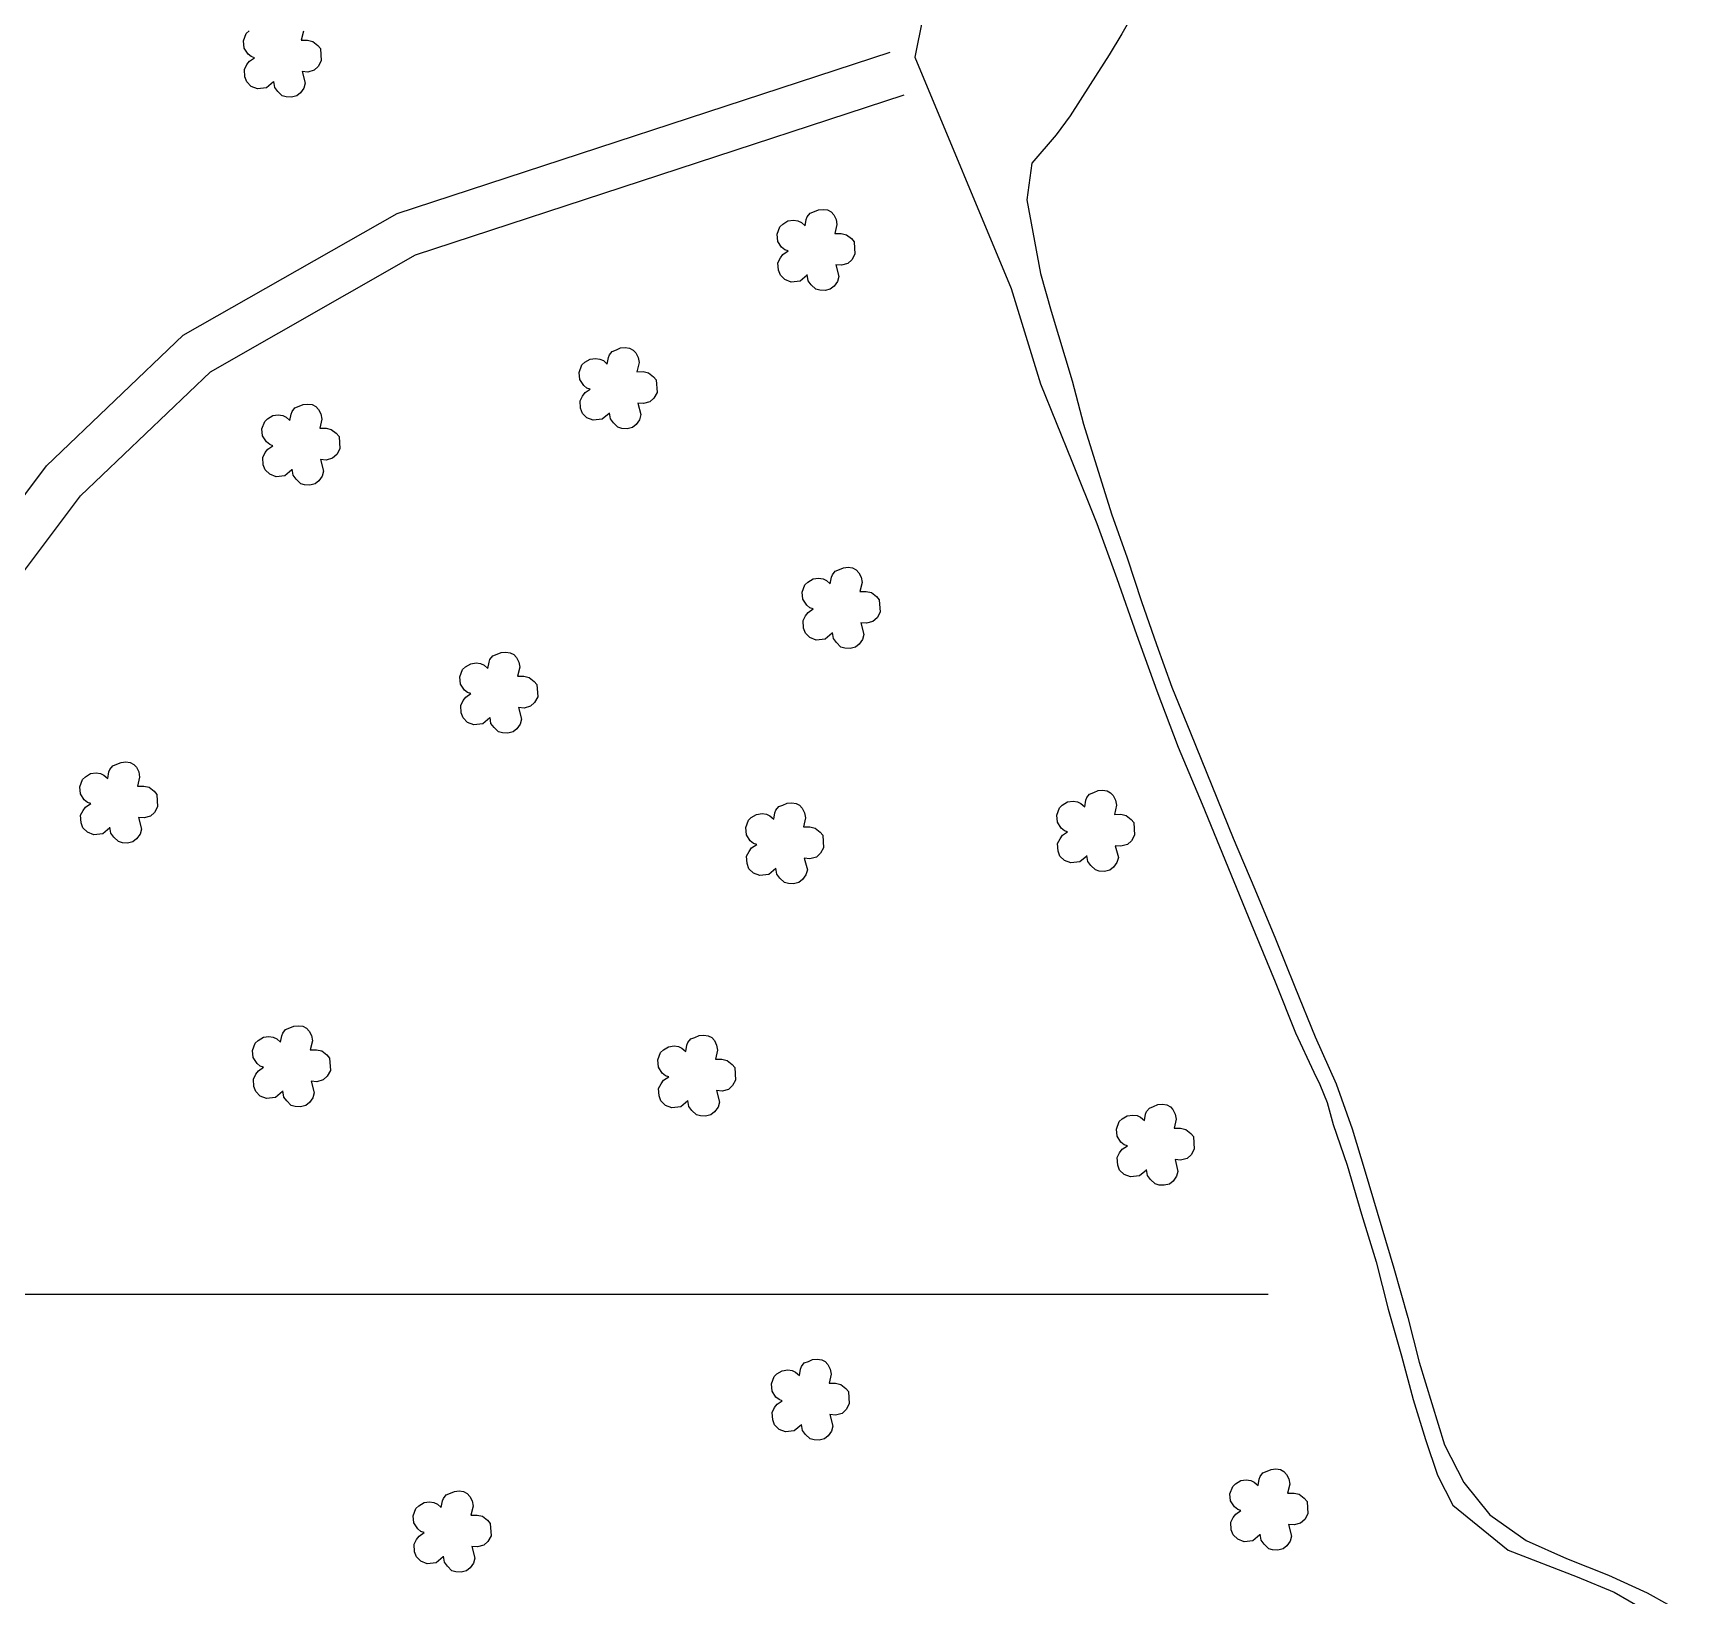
# Model space of a CAD drawing. Extents: x 758742 to 760842, y 7818487 to 7821457.
# Drawn here: x 759597.2 to 759891.3, y 7819646.4 to 7819924.1 of the extents above; entities that cross this region are included whole.
import ezdxf

# ---------------------------------------------------------------- set-up
doc = ezdxf.new("R2010")
doc.units = 0
doc.header["$MEASUREMENT"] = 0
doc.linetypes.add('CONTINUO', pattern=[0])
for name, color, linetype in [('0114000960', 1, 'Continuous'), ('0114000960003', 5, 'Continuous'), ('_SIMBOLO ARVORE', 118, 'Continuous'), ('ESTRADA', 1, 'Continuous'), ('MALHA', 8, 'Continuous')]:
    doc.layers.add(name, color=color, linetype=linetype)

msp = doc.modelspace()

# ---------------------------------------------------------------- linework, layer by layer
at = {"layer": '0114000960', "flags": 128}
msp.add_lwpolyline([(759756.74, 7819933.93), (759753.89, 7819919.77), (759771.02, 7819878.7), (759776.19, 7819861.73), (759776.19, 7819861.73), (759781.79, 7819848.02), (759786.24, 7819836.9), (759789.76, 7819827.18), (759793.26, 7819817.23), (759796.91, 7819807.2), (759800.7, 7819797.17), (759804.92, 7819787.04), (759813.67, 7819765.76), (759817.92, 7819755.49), (759821.56, 7819746.43), (759824.77, 7819739.44), (759825.85, 7819737.21), (759827.15, 7819734.02), (759828.25, 7819730.15), (759830.69, 7819722.89), (759833.27, 7819714.2), (759835.85, 7819705.73), (759838.03, 7819697.34), (759840.39, 7819689.04), (759842.46, 7819681.24), (759844.63, 7819674.16), (759846.79, 7819667.79), (759849.51, 7819662.47), (759859.35, 7819654.46), (759871.61, 7819649.75), (759878.15, 7819647.05), (759886.19, 7819642.39)], dxfattribs=at)
at = {"layer": '0114000960003', "color": 5}
msp.add_lwpolyline([(759792.32, 7819926.85), (759790.69, 7819923.93), (759788.39, 7819920.2), (759785.06, 7819914.94), (759781.51, 7819909.38), (759778.98, 7819906), (759774.66, 7819900.96), (759773.76, 7819894.44), (759776.22, 7819881.33), (759778.1, 7819874.67), (759781.86, 7819862.28), (759783.86, 7819854.56), (759788.83, 7819838.66), (759791.63, 7819830.82), (759794.14, 7819823.07), (759796.85, 7819815.4), (759799.56, 7819807.82), (759802.89, 7819799.72), (759810.46, 7819781.03), (759814.31, 7819771.94), (759817.98, 7819763.1), (759821.4, 7819754.58), (759825.03, 7819745.71), (759828.75, 7819737.37), (759831.6, 7819729.36), (759833.94, 7819721.74), (759839.02, 7819704.58), (759841.52, 7819695.81), (759843.54, 7819687.92), (759848.03, 7819673.21), (759851.48, 7819666.53), (759856.1, 7819660.77), (759862.52, 7819656.21), (759869.68, 7819653.02), (759877.19, 7819650.04), (759884.03, 7819646.9), (759891.27, 7819642.9)], dxfattribs=at)
at = {"layer": '_SIMBOLO ARVORE', "linetype": 'CONTINUO'}
for points in [[(759639.9, 7819915.4, 0), (759638.66, 7819914.35, 0), (759637.07, 7819914.17, 0), (759635.94, 7819914.61, 0), (759635.14, 7819915.39, 0), (759634.81, 7819916.3, 0), (759634.72, 7819917.63, 0), (759635.15, 7819918.47, 0), (759635.61, 7819919.09, 0), (759636.52, 7819919.71, 0), (759635.94, 7819919.89, 0), (759635.37, 7819920.36, 0), (759634.7, 7819921.42, 0), (759634.58, 7819922.69, 0), (759635.06, 7819924, 0), (759635.57, 7819924.47, 0)], [(759645.21, 7819924.42, 0), (759644.83, 7819922.81, 0), (759645.96, 7819922.83, 0), (759646.9, 7819922.6, 0), (759647.78, 7819921.9, 0), (759648.27, 7819921.34, 0), (759648.4, 7819919.12, 0), (759647.86, 7819918.12, 0), (759647.13, 7819917.46, 0), (759645.99, 7819917.16, 0), (759644.99, 7819917.24, 0), (759645.53, 7819915.17, 0), (759645.28, 7819914.28, 0), (759644.68, 7819913.44, 0), (759644.02, 7819912.91, 0), (759643.08, 7819912.68, 0), (759642.15, 7819912.74, 0), (759641.45, 7819912.93, 0), (759640.65, 7819913.72, 0), (759640.11, 7819914.43, 0), (759639.94, 7819915.5, 0)], [(759734.73, 7819881.05, 0), (759733.49, 7819880, 0), (759731.91, 7819879.82, 0), (759730.78, 7819880.26, 0), (759729.98, 7819881.04, 0), (759729.65, 7819881.94, 0), (759729.56, 7819883.28, 0), (759729.99, 7819884.12, 0), (759730.44, 7819884.74, 0), (759731.35, 7819885.36, 0), (759730.77, 7819885.54, 0), (759730.2, 7819886.01, 0), (759729.53, 7819887.07, 0), (759729.41, 7819888.34, 0), (759729.89, 7819889.65, 0), (759730.4, 7819890.12, 0), (759731.33, 7819890.69, 0), (759732.31, 7819890.82, 0), (759733.09, 7819890.71, 0), (759733.71, 7819890.42, 0), (759734.38, 7819889.82, 0), (759734.59, 7819890.97, 0), (759734.76, 7819891.43, 0), (759735.27, 7819892.07, 0), (759736.02, 7819892.35, 0), (759736.75, 7819892.68, 0), (759737.58, 7819892.75, 0), (759738.36, 7819892.64, 0), (759738.99, 7819892.3, 0), (759739.46, 7819891.8, 0), (759739.88, 7819890.98, 0), (759740.04, 7819890.07, 0), (759739.66, 7819888.46, 0), (759740.8, 7819888.48, 0), (759741.73, 7819888.25, 0), (759742.61, 7819887.55, 0), (759743.1, 7819886.99, 0), (759743.24, 7819884.77, 0), (759742.69, 7819883.77, 0), (759741.97, 7819883.11, 0), (759740.83, 7819882.81, 0), (759739.83, 7819882.89, 0), (759740.36, 7819880.82, 0), (759740.12, 7819879.93, 0), (759739.52, 7819879.09, 0), (759738.85, 7819878.56, 0), (759737.92, 7819878.33, 0), (759736.98, 7819878.38, 0), (759736.29, 7819878.58, 0), (759735.48, 7819879.37, 0), (759734.94, 7819880.08, 0), (759734.77, 7819881.15, 0)], [(759699.56, 7819856.5, 0), (759698.32, 7819855.45, 0), (759696.73, 7819855.27, 0), (759695.61, 7819855.71, 0), (759694.81, 7819856.49, 0), (759694.47, 7819857.4, 0), (759694.39, 7819858.73, 0), (759694.82, 7819859.57, 0), (759695.27, 7819860.19, 0), (759696.18, 7819860.81, 0), (759695.6, 7819860.99, 0), (759695.03, 7819861.46, 0), (759694.36, 7819862.52, 0), (759694.24, 7819863.79, 0), (759694.72, 7819865.1, 0), (759695.23, 7819865.57, 0), (759696.16, 7819866.14, 0), (759697.14, 7819866.27, 0), (759697.92, 7819866.16, 0), (759698.54, 7819865.87, 0), (759699.21, 7819865.27, 0), (759699.42, 7819866.42, 0), (759699.59, 7819866.88, 0), (759700.09, 7819867.52, 0), (759700.85, 7819867.8, 0), (759701.58, 7819868.13, 0), (759702.41, 7819868.2, 0), (759703.19, 7819868.09, 0), (759703.82, 7819867.75, 0), (759704.29, 7819867.25, 0), (759704.71, 7819866.43, 0), (759704.87, 7819865.52, 0), (759704.49, 7819863.91, 0), (759705.62, 7819863.93, 0), (759706.56, 7819863.7, 0), (759707.44, 7819863, 0), (759707.93, 7819862.44, 0), (759708.06, 7819860.22, 0), (759707.52, 7819859.22, 0), (759706.8, 7819858.56, 0), (759705.65, 7819858.26, 0), (759704.66, 7819858.34, 0), (759705.19, 7819856.27, 0), (759704.94, 7819855.38, 0), (759704.34, 7819854.54, 0), (759703.68, 7819854.01, 0), (759702.74, 7819853.78, 0), (759701.81, 7819853.84, 0), (759701.11, 7819854.03, 0), (759700.31, 7819854.82, 0), (759699.77, 7819855.53, 0), (759699.6, 7819856.6, 0)], [(759643.18, 7819846.46, 0), (759641.93, 7819845.41, 0), (759640.35, 7819845.23, 0), (759639.22, 7819845.67, 0), (759638.42, 7819846.45, 0), (759638.09, 7819847.35, 0), (759638, 7819848.68, 0), (759638.43, 7819849.52, 0), (759638.89, 7819850.14, 0), (759639.8, 7819850.76, 0), (759639.22, 7819850.95, 0), (759638.65, 7819851.42, 0), (759637.97, 7819852.48, 0), (759637.85, 7819853.74, 0), (759638.34, 7819855.06, 0), (759638.85, 7819855.53, 0), (759639.78, 7819856.1, 0), (759640.75, 7819856.23, 0), (759641.53, 7819856.12, 0), (759642.15, 7819855.83, 0), (759642.83, 7819855.23, 0), (759643.03, 7819856.38, 0), (759643.2, 7819856.84, 0), (759643.71, 7819857.48, 0), (759644.46, 7819857.76, 0), (759645.19, 7819858.08, 0), (759646.02, 7819858.16, 0), (759646.8, 7819858.05, 0), (759647.44, 7819857.71, 0), (759647.91, 7819857.2, 0), (759648.32, 7819856.39, 0), (759648.48, 7819855.48, 0), (759648.11, 7819853.87, 0), (759649.24, 7819853.88, 0), (759650.17, 7819853.66, 0), (759651.06, 7819852.96, 0), (759651.55, 7819852.4, 0), (759651.68, 7819850.18, 0), (759651.13, 7819849.18, 0), (759650.41, 7819848.52, 0), (759649.27, 7819848.21, 0), (759648.27, 7819848.3, 0), (759648.8, 7819846.22, 0), (759648.56, 7819845.34, 0), (759647.96, 7819844.49, 0), (759647.3, 7819843.97, 0), (759646.36, 7819843.74, 0), (759645.43, 7819843.79, 0), (759644.73, 7819843.99, 0), (759643.93, 7819844.78, 0), (759643.38, 7819845.49, 0), (759643.22, 7819846.56, 0)], [(759739.2, 7819817.44, 0), (759737.95, 7819816.4, 0), (759736.37, 7819816.21, 0), (759735.24, 7819816.65, 0), (759734.44, 7819817.44, 0), (759734.11, 7819818.34, 0), (759734.02, 7819819.67, 0), (759734.45, 7819820.51, 0), (759734.91, 7819821.13, 0), (759735.82, 7819821.75, 0), (759735.24, 7819821.94, 0), (759734.67, 7819822.41, 0), (759734, 7819823.47, 0), (759733.88, 7819824.73, 0), (759734.36, 7819826.04, 0), (759734.87, 7819826.52, 0), (759735.8, 7819827.08, 0), (759736.78, 7819827.21, 0), (759737.56, 7819827.1, 0), (759738.17, 7819826.82, 0), (759738.85, 7819826.21, 0), (759739.05, 7819827.37, 0), (759739.23, 7819827.83, 0), (759739.73, 7819828.47, 0), (759740.48, 7819828.74, 0), (759741.22, 7819829.07, 0), (759742.04, 7819829.15, 0), (759742.82, 7819829.03, 0), (759743.46, 7819828.7, 0), (759743.93, 7819828.19, 0), (759744.34, 7819827.38, 0), (759744.51, 7819826.47, 0), (759744.13, 7819824.85, 0), (759745.26, 7819824.87, 0), (759746.2, 7819824.65, 0), (759747.08, 7819823.95, 0), (759747.57, 7819823.39, 0), (759747.7, 7819821.16, 0), (759747.16, 7819820.17, 0), (759746.43, 7819819.5, 0), (759745.29, 7819819.2, 0), (759744.29, 7819819.29, 0), (759744.83, 7819817.21, 0), (759744.58, 7819816.33, 0), (759743.98, 7819815.48, 0), (759743.32, 7819814.95, 0), (759742.38, 7819814.72, 0), (759741.45, 7819814.78, 0), (759740.75, 7819814.98, 0), (759739.95, 7819815.76, 0), (759739.41, 7819816.47, 0), (759739.24, 7819817.55, 0)], [(759678.35, 7819802.38, 0), (759677.1, 7819801.33, 0), (759675.52, 7819801.15, 0), (759674.39, 7819801.59, 0), (759673.59, 7819802.37, 0), (759673.26, 7819803.28, 0), (759673.17, 7819804.61, 0), (759673.6, 7819805.45, 0), (759674.06, 7819806.07, 0), (759674.97, 7819806.69, 0), (759674.39, 7819806.87, 0), (759673.82, 7819807.34, 0), (759673.14, 7819808.4, 0), (759673.02, 7819809.67, 0), (759673.51, 7819810.98, 0), (759674.02, 7819811.45, 0), (759674.95, 7819812.02, 0), (759675.92, 7819812.15, 0), (759676.71, 7819812.04, 0), (759677.32, 7819811.75, 0), (759678, 7819811.15, 0), (759678.2, 7819812.3, 0), (759678.37, 7819812.76, 0), (759678.88, 7819813.4, 0), (759679.63, 7819813.68, 0), (759680.37, 7819814.01, 0), (759681.19, 7819814.08, 0), (759681.97, 7819813.97, 0), (759682.61, 7819813.63, 0), (759683.08, 7819813.13, 0), (759683.49, 7819812.31, 0), (759683.65, 7819811.4, 0), (759683.28, 7819809.79, 0), (759684.41, 7819809.81, 0), (759685.35, 7819809.58, 0), (759686.23, 7819808.88, 0), (759686.72, 7819808.32, 0), (759686.85, 7819806.1, 0), (759686.3, 7819805.1, 0), (759685.58, 7819804.44, 0), (759684.44, 7819804.14, 0), (759683.44, 7819804.22, 0), (759683.97, 7819802.15, 0), (759683.73, 7819801.26, 0), (759683.13, 7819800.42, 0), (759682.47, 7819799.89, 0), (759681.53, 7819799.66, 0), (759680.6, 7819799.72, 0), (759679.9, 7819799.91, 0), (759679.1, 7819800.7, 0), (759678.55, 7819801.41, 0), (759678.39, 7819802.48, 0)], [(759610.8, 7819782.85, 0), (759609.55, 7819781.8, 0), (759607.97, 7819781.62, 0), (759606.84, 7819782.06, 0), (759606.04, 7819782.85, 0), (759605.71, 7819783.75, 0), (759605.62, 7819785.08, 0), (759606.05, 7819785.92, 0), (759606.51, 7819786.54, 0), (759607.42, 7819787.16, 0), (759606.84, 7819787.34, 0), (759606.27, 7819787.82, 0), (759605.59, 7819788.88, 0), (759605.47, 7819790.14, 0), (759605.96, 7819791.45, 0), (759606.47, 7819791.92, 0), (759607.4, 7819792.49, 0), (759608.37, 7819792.62, 0), (759609.15, 7819792.51, 0), (759609.77, 7819792.23, 0), (759610.45, 7819791.62, 0), (759610.65, 7819792.78, 0), (759610.82, 7819793.24, 0), (759611.33, 7819793.88, 0), (759612.08, 7819794.15, 0), (759612.81, 7819794.48, 0), (759613.64, 7819794.55, 0), (759614.42, 7819794.44, 0), (759615.06, 7819794.11, 0), (759615.53, 7819793.6, 0), (759615.94, 7819792.78, 0), (759616.1, 7819791.88, 0), (759615.73, 7819790.26, 0), (759616.86, 7819790.28, 0), (759617.79, 7819790.05, 0), (759618.68, 7819789.35, 0), (759619.17, 7819788.8, 0), (759619.3, 7819786.57, 0), (759618.75, 7819785.58, 0), (759618.03, 7819784.91, 0), (759616.89, 7819784.61, 0), (759615.89, 7819784.7, 0), (759616.42, 7819782.62, 0), (759616.18, 7819781.73, 0), (759615.58, 7819780.89, 0), (759614.92, 7819780.36, 0), (759613.98, 7819780.13, 0), (759613.05, 7819780.19, 0), (759612.35, 7819780.39, 0), (759611.55, 7819781.17, 0), (759611, 7819781.88, 0), (759610.84, 7819782.96, 0)], [(759784.42, 7819777.83, 0), (759783.18, 7819776.78, 0), (759781.59, 7819776.6, 0), (759780.46, 7819777.04, 0), (759779.66, 7819777.82, 0), (759779.33, 7819778.73, 0), (759779.24, 7819780.06, 0), (759779.68, 7819780.9, 0), (759780.13, 7819781.52, 0), (759781.04, 7819782.14, 0), (759780.46, 7819782.32, 0), (759779.89, 7819782.79, 0), (759779.22, 7819783.85, 0), (759779.1, 7819785.12, 0), (759779.58, 7819786.43, 0), (759780.09, 7819786.9, 0), (759781.02, 7819787.47, 0), (759782, 7819787.6, 0), (759782.78, 7819787.49, 0), (759783.39, 7819787.2, 0), (759784.07, 7819786.6, 0), (759784.27, 7819787.75, 0), (759784.45, 7819788.22, 0), (759784.95, 7819788.85, 0), (759785.7, 7819789.13, 0), (759786.44, 7819789.46, 0), (759787.26, 7819789.53, 0), (759788.05, 7819789.42, 0), (759788.68, 7819789.09, 0), (759789.15, 7819788.58, 0), (759789.56, 7819787.76, 0), (759789.73, 7819786.86, 0), (759789.35, 7819785.24, 0), (759790.48, 7819785.26, 0), (759791.42, 7819785.03, 0), (759792.3, 7819784.33, 0), (759792.79, 7819783.77, 0), (759792.92, 7819781.55, 0), (759792.38, 7819780.55, 0), (759791.65, 7819779.89, 0), (759790.51, 7819779.59, 0), (759789.51, 7819779.67, 0), (759790.05, 7819777.6, 0), (759789.8, 7819776.71, 0), (759789.2, 7819775.87, 0), (759788.54, 7819775.34, 0), (759787.6, 7819775.11, 0), (759786.67, 7819775.17, 0), (759785.97, 7819775.36, 0), (759785.17, 7819776.15, 0), (759784.63, 7819776.86, 0), (759784.46, 7819777.94, 0)], [(759729.15, 7819775.6, 0), (759727.91, 7819774.55, 0), (759726.32, 7819774.37, 0), (759725.19, 7819774.81, 0), (759724.39, 7819775.59, 0), (759724.06, 7819776.49, 0), (759723.97, 7819777.83, 0), (759724.41, 7819778.67, 0), (759724.86, 7819779.29, 0), (759725.77, 7819779.91, 0), (759725.19, 7819780.09, 0), (759724.62, 7819780.56, 0), (759723.95, 7819781.62, 0), (759723.83, 7819782.88, 0), (759724.31, 7819784.2, 0), (759724.82, 7819784.67, 0), (759725.75, 7819785.24, 0), (759726.73, 7819785.37, 0), (759727.51, 7819785.26, 0), (759728.13, 7819784.97, 0), (759728.8, 7819784.37, 0), (759729.01, 7819785.52, 0), (759729.18, 7819785.98, 0), (759729.68, 7819786.62, 0), (759730.44, 7819786.9, 0), (759731.17, 7819787.23, 0), (759732, 7819787.3, 0), (759732.78, 7819787.19, 0), (759733.41, 7819786.85, 0), (759733.88, 7819786.34, 0), (759734.29, 7819785.53, 0), (759734.46, 7819784.62, 0), (759734.08, 7819783.01, 0), (759735.21, 7819783.03, 0), (759736.15, 7819782.8, 0), (759737.03, 7819782.1, 0), (759737.52, 7819781.54, 0), (759737.65, 7819779.32, 0), (759737.11, 7819778.32, 0), (759736.38, 7819777.66, 0), (759735.24, 7819777.35, 0), (759734.24, 7819777.44, 0), (759734.78, 7819775.37, 0), (759734.53, 7819774.48, 0), (759733.93, 7819773.64, 0), (759733.27, 7819773.11, 0), (759732.33, 7819772.88, 0), (759731.4, 7819772.93, 0), (759730.7, 7819773.13, 0), (759729.9, 7819773.92, 0), (759729.36, 7819774.63, 0), (759729.19, 7819775.7, 0)], [(759641.5, 7819735.98, 0), (759640.26, 7819734.94, 0), (759638.67, 7819734.75, 0), (759637.55, 7819735.19, 0), (759636.74, 7819735.98, 0), (759636.41, 7819736.88, 0), (759636.32, 7819738.21, 0), (759636.76, 7819739.05, 0), (759637.21, 7819739.67, 0), (759638.12, 7819740.29, 0), (759637.54, 7819740.48, 0), (759636.97, 7819740.95, 0), (759636.3, 7819742.01, 0), (759636.18, 7819743.27, 0), (759636.66, 7819744.59, 0), (759637.17, 7819745.06, 0), (759638.1, 7819745.62, 0), (759639.08, 7819745.76, 0), (759639.86, 7819745.64, 0), (759640.48, 7819745.36, 0), (759641.15, 7819744.75, 0), (759641.36, 7819745.91, 0), (759641.53, 7819746.37, 0), (759642.03, 7819747.01, 0), (759642.79, 7819747.29, 0), (759643.52, 7819747.61, 0), (759644.35, 7819747.69, 0), (759645.13, 7819747.58, 0), (759645.76, 7819747.24, 0), (759646.23, 7819746.73, 0), (759646.65, 7819745.92, 0), (759646.81, 7819745.01, 0), (759646.43, 7819743.39, 0), (759647.56, 7819743.41, 0), (759648.5, 7819743.19, 0), (759649.38, 7819742.49, 0), (759649.87, 7819741.93, 0), (759650, 7819739.7, 0), (759649.46, 7819738.71, 0), (759648.73, 7819738.05, 0), (759647.59, 7819737.74, 0), (759646.59, 7819737.83, 0), (759647.13, 7819735.75, 0), (759646.88, 7819734.87, 0), (759646.28, 7819734.02, 0), (759645.62, 7819733.5, 0), (759644.68, 7819733.26, 0), (759643.75, 7819733.32, 0), (759643.05, 7819733.52, 0), (759642.25, 7819734.31, 0), (759641.71, 7819735.01, 0), (759641.54, 7819736.09, 0)], [(759713.52, 7819734.31, 0), (759712.27, 7819733.26, 0), (759710.69, 7819733.08, 0), (759709.56, 7819733.52, 0), (759708.76, 7819734.31, 0), (759708.43, 7819735.21, 0), (759708.34, 7819736.54, 0), (759708.77, 7819737.38, 0), (759709.23, 7819738, 0), (759710.14, 7819738.62, 0), (759709.56, 7819738.8, 0), (759708.99, 7819739.27, 0), (759708.32, 7819740.33, 0), (759708.19, 7819741.6, 0), (759708.68, 7819742.91, 0), (759709.19, 7819743.38, 0), (759710.12, 7819743.95, 0), (759711.1, 7819744.08, 0), (759711.88, 7819743.97, 0), (759712.49, 7819743.69, 0), (759713.17, 7819743.08, 0), (759713.37, 7819744.23, 0), (759713.55, 7819744.7, 0), (759714.05, 7819745.34, 0), (759714.8, 7819745.61, 0), (759715.54, 7819745.94, 0), (759716.36, 7819746.01, 0), (759717.14, 7819745.9, 0), (759717.78, 7819745.57, 0), (759718.25, 7819745.06, 0), (759718.66, 7819744.24, 0), (759718.82, 7819743.34, 0), (759718.45, 7819741.72, 0), (759719.58, 7819741.74, 0), (759720.52, 7819741.51, 0), (759721.4, 7819740.81, 0), (759721.89, 7819740.25, 0), (759722.02, 7819738.03, 0), (759721.48, 7819737.04, 0), (759720.75, 7819736.37, 0), (759719.61, 7819736.07, 0), (759718.61, 7819736.16, 0), (759719.15, 7819734.08, 0), (759718.9, 7819733.19, 0), (759718.3, 7819732.35, 0), (759717.64, 7819731.82, 0), (759716.7, 7819731.59, 0), (759715.77, 7819731.65, 0), (759715.07, 7819731.85, 0), (759714.27, 7819732.63, 0), (759713.73, 7819733.34, 0), (759713.56, 7819734.42, 0)], [(759795.03, 7819722.03, 0), (759793.78, 7819720.99, 0), (759792.2, 7819720.81, 0), (759791.07, 7819721.24, 0), (759790.27, 7819722.03, 0), (759789.94, 7819722.93, 0), (759789.85, 7819724.26, 0), (759790.28, 7819725.1, 0), (759790.74, 7819725.72, 0), (759791.65, 7819726.34, 0), (759791.07, 7819726.53, 0), (759790.5, 7819727, 0), (759789.82, 7819728.06, 0), (759789.7, 7819729.32, 0), (759790.19, 7819730.64, 0), (759790.7, 7819731.11, 0), (759791.63, 7819731.68, 0), (759792.6, 7819731.81, 0), (759793.39, 7819731.7, 0), (759794, 7819731.41, 0), (759794.68, 7819730.81, 0), (759794.88, 7819731.96, 0), (759795.05, 7819732.42, 0), (759795.56, 7819733.06, 0), (759796.31, 7819733.34, 0), (759797.05, 7819733.66, 0), (759797.87, 7819733.74, 0), (759798.65, 7819733.63, 0), (759799.29, 7819733.29, 0), (759799.76, 7819732.78, 0), (759800.17, 7819731.97, 0), (759800.33, 7819731.06, 0), (759799.96, 7819729.45, 0), (759801.09, 7819729.46, 0), (759802.03, 7819729.24, 0), (759802.91, 7819728.54, 0), (759803.4, 7819727.98, 0), (759803.53, 7819725.76, 0), (759802.98, 7819724.76, 0), (759802.26, 7819724.1, 0), (759801.12, 7819723.79, 0), (759800.12, 7819723.88, 0), (759800.65, 7819721.8, 0), (759800.41, 7819720.92, 0), (759799.81, 7819720.07, 0), (759799.15, 7819719.55, 0), (759798.21, 7819719.32, 0), (759797.28, 7819719.37, 0), (759796.58, 7819719.57, 0), (759795.78, 7819720.36, 0), (759795.23, 7819721.07, 0), (759795.07, 7819722.14, 0)], [(759733.71, 7819676.74, 0), (759732.46, 7819675.69, 0), (759730.88, 7819675.51, 0), (759729.75, 7819675.95, 0), (759728.95, 7819676.73, 0), (759728.62, 7819677.63, 0), (759728.53, 7819678.96, 0), (759728.96, 7819679.81, 0), (759729.42, 7819680.43, 0), (759730.33, 7819681.04, 0), (759729.75, 7819681.23, 0), (759729.18, 7819681.7, 0), (759728.5, 7819682.76, 0), (759728.38, 7819684.02, 0), (759728.87, 7819685.34, 0), (759729.38, 7819685.81, 0), (759730.31, 7819686.38, 0), (759731.28, 7819686.51, 0), (759732.06, 7819686.4, 0), (759732.68, 7819686.11, 0), (759733.36, 7819685.51, 0), (759733.56, 7819686.66, 0), (759733.73, 7819687.12, 0), (759734.24, 7819687.76, 0), (759734.99, 7819688.04, 0), (759735.72, 7819688.36, 0), (759736.55, 7819688.44, 0), (759737.33, 7819688.33, 0), (759737.97, 7819687.99, 0), (759738.44, 7819687.48, 0), (759738.85, 7819686.67, 0), (759739.01, 7819685.76, 0), (759738.64, 7819684.15, 0), (759739.77, 7819684.17, 0), (759740.7, 7819683.94, 0), (759741.59, 7819683.24, 0), (759742.08, 7819682.68, 0), (759742.21, 7819680.46, 0), (759741.66, 7819679.46, 0), (759740.94, 7819678.8, 0), (759739.8, 7819678.49, 0), (759738.8, 7819678.58, 0), (759739.33, 7819676.51, 0), (759739.09, 7819675.62, 0), (759738.49, 7819674.78, 0), (759737.83, 7819674.25, 0), (759736.89, 7819674.02, 0), (759735.96, 7819674.07, 0), (759735.26, 7819674.27, 0), (759734.46, 7819675.06, 0), (759733.91, 7819675.77, 0), (759733.75, 7819676.84, 0)], [(759815.21, 7819657.21, 0), (759813.97, 7819656.16, 0), (759812.39, 7819655.98, 0), (759811.26, 7819656.42, 0), (759810.46, 7819657.2, 0), (759810.13, 7819658.11, 0), (759810.04, 7819659.44, 0), (759810.47, 7819660.28, 0), (759810.92, 7819660.9, 0), (759811.84, 7819661.52, 0), (759811.26, 7819661.7, 0), (759810.68, 7819662.17, 0), (759810.01, 7819663.23, 0), (759809.89, 7819664.5, 0), (759810.37, 7819665.81, 0), (759810.88, 7819666.28, 0), (759811.81, 7819666.85, 0), (759812.79, 7819666.98, 0), (759813.57, 7819666.87, 0), (759814.19, 7819666.58, 0), (759814.87, 7819665.98, 0), (759815.07, 7819667.13, 0), (759815.24, 7819667.6, 0), (759815.75, 7819668.24, 0), (759816.5, 7819668.51, 0), (759817.23, 7819668.84, 0), (759818.06, 7819668.91, 0), (759818.84, 7819668.8, 0), (759819.47, 7819668.47, 0), (759819.95, 7819667.96, 0), (759820.36, 7819667.14, 0), (759820.52, 7819666.24, 0), (759820.14, 7819664.62, 0), (759821.28, 7819664.64, 0), (759822.21, 7819664.41, 0), (759823.09, 7819663.71, 0), (759823.58, 7819663.15, 0), (759823.72, 7819660.93, 0), (759823.17, 7819659.93, 0), (759822.45, 7819659.27, 0), (759821.31, 7819658.97, 0), (759820.31, 7819659.05, 0), (759820.84, 7819656.98, 0), (759820.6, 7819656.09, 0), (759820, 7819655.25, 0), (759819.33, 7819654.72, 0), (759818.4, 7819654.49, 0), (759817.46, 7819654.55, 0), (759816.77, 7819654.74, 0), (759815.97, 7819655.53, 0), (759815.42, 7819656.24, 0), (759815.25, 7819657.32, 0)], [(759670.06, 7819653.3, 0), (759668.82, 7819652.26, 0), (759667.23, 7819652.07, 0), (759666.11, 7819652.51, 0), (759665.31, 7819653.3, 0), (759664.97, 7819654.2, 0), (759664.88, 7819655.53, 0), (759665.32, 7819656.37, 0), (759665.77, 7819656.99, 0), (759666.68, 7819657.61, 0), (759666.1, 7819657.8, 0), (759665.53, 7819658.27, 0), (759664.86, 7819659.33, 0), (759664.74, 7819660.59, 0), (759665.22, 7819661.91, 0), (759665.73, 7819662.38, 0), (759666.66, 7819662.94, 0), (759667.64, 7819663.08, 0), (759668.42, 7819662.96, 0), (759669.04, 7819662.68, 0), (759669.71, 7819662.07, 0), (759669.92, 7819663.23, 0), (759670.09, 7819663.69, 0), (759670.59, 7819664.33, 0), (759671.35, 7819664.61, 0), (759672.08, 7819664.93, 0), (759672.91, 7819665.01, 0), (759673.69, 7819664.9, 0), (759674.32, 7819664.56, 0), (759674.79, 7819664.05, 0), (759675.21, 7819663.24, 0), (759675.37, 7819662.33, 0), (759674.99, 7819660.71, 0), (759676.12, 7819660.73, 0), (759677.06, 7819660.51, 0), (759677.94, 7819659.81, 0), (759678.43, 7819659.25, 0), (759678.56, 7819657.02, 0), (759678.02, 7819656.03, 0), (759677.29, 7819655.37, 0), (759676.15, 7819655.06, 0), (759675.15, 7819655.15, 0), (759675.69, 7819653.07, 0), (759675.44, 7819652.19, 0), (759674.84, 7819651.34, 0), (759674.18, 7819650.82, 0), (759673.24, 7819650.58, 0), (759672.31, 7819650.64, 0), (759671.61, 7819650.84, 0), (759670.81, 7819651.63, 0), (759670.27, 7819652.33, 0), (759670.1, 7819653.41, 0)]]:
    msp.add_polyline3d(points, dxfattribs=at)
at = {"layer": 'ESTRADA', "linetype": 'ByBlock'}
for points in [[(759021.18, 7819338.32), (759045.24, 7819385.53), (759064.74, 7819408.36), (759100.96, 7819433.04), (759187.86, 7819476.2), (759290.42, 7819532.12), (759308.24, 7819547.84), (759381.54, 7819627.02), (759428.12, 7819665.61), (759458.3, 7819693.07), (759507.49, 7819733.05), (759550.26, 7819764.04), (759560.44, 7819776.24), (759568.24, 7819791.31), (759581.29, 7819822.84), (759599.57, 7819847.2), (759623.86, 7819870.37), (759661.87, 7819892.03), (759749.51, 7819920.68)], [(759028.6, 7819335.27), (759051.93, 7819381.05), (759070.13, 7819402.35), (759105.01, 7819426.12), (759191.55, 7819469.1), (759295.04, 7819525.53), (759313.84, 7819542.11), (759387.05, 7819621.19), (759433.37, 7819659.56), (759463.52, 7819687.01), (759512.36, 7819726.7), (759555.77, 7819758.15), (759567.14, 7819771.79), (759575.5, 7819787.94), (759588.3, 7819818.85), (759605.57, 7819841.87), (759628.68, 7819863.91), (759665.13, 7819884.67), (759752, 7819913.08)]]:
    msp.add_lwpolyline(points, dxfattribs=at)
at = {"layer": 'MALHA', "linetype": 'ByBlock'}
msp.add_lwpolyline([(759527.57, 7819700), (759816.68, 7819700)], dxfattribs=at)

doc.saveas('drawing.dxf')
